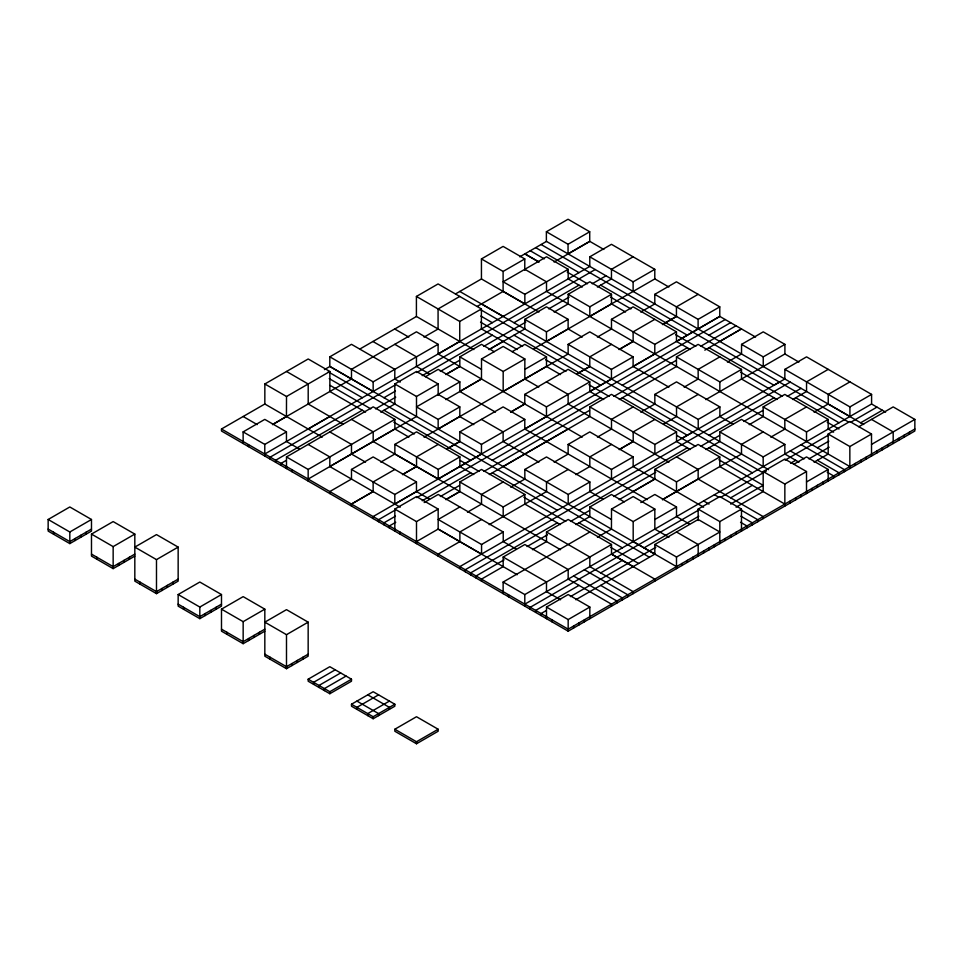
<?xml version="1.0" encoding="UTF-8"?>
<svg xmlns="http://www.w3.org/2000/svg" width="963" height="963" viewBox="0 0 963 963"><rect width="100%" height="100%" fill="white"/><g stroke="black" fill="none" stroke-linecap="round" stroke-linejoin="round"><path stroke-width="1.44" d="M793.765 464.298L806.513 456.931L828.18 469.45L828.18 481.055M322.208 437.118L264.837 404.003L264.849 383.984L308.196 358.982L329.864 371.489L329.864 391.508L365.543 412.104M473.844 349.569L416.413 316.466L416.413 296.448L438.081 283.941L481.404 308.954L481.404 328.973M455.499 293.932L481.44 278.945L481.44 258.927L503.107 246.408L524.775 258.927L524.775 270.362M48.15 519.49L69.818 506.971L91.485 519.49L91.485 531.095L69.818 543.601L48.15 531.095L48.15 519.49L69.818 531.997L91.485 519.49M589.838 266.39L373.126 391.459L329.815 366.434L329.815 356.828L351.483 344.321L394.818 369.335L394.782 378.953L400.211 382.082M863.679 424.502L546.382 241.364L546.382 231.758L568.05 219.239L589.717 231.758L589.717 241.364L568.05 253.871L568.05 244.265L589.717 231.758M360.174 348.847L394.649 328.973L408.781 337.11M858.767 426.765L893.183 406.904L914.85 419.411L914.85 431.015L568.17 631.174L221.478 431.015L221.478 429.004L264.837 404.003M324.435 369.599L329.852 366.47L676.495 566.629M394.758 329.009L416.425 316.502M519.767 256.82L546.515 241.388M264.849 383.984L286.517 396.491L329.864 371.489M459.748 296.448L438.069 308.954L438.081 328.973M481.44 258.927L503.107 271.434L524.775 258.927M243.145 443.522L243.121 431.893L264.789 419.387L286.456 431.893L286.456 441.499L299.445 449.011M91.485 529.096L69.818 541.603L48.15 529.096M351.519 378.989L272.481 424.611L286.444 416.485L286.517 396.491M424.021 337.098L438.093 329.009M477.154 306.427L503.204 291.392L524.871 303.899L524.835 294.305L503.168 281.798L546.515 256.784L568.182 269.303L568.182 278.909L582.242 287.034M554.086 262.02L589.813 241.388L603.837 249.477M134.82 556.108L113.153 568.627L91.485 556.108L91.485 534.092L113.153 521.585L134.82 534.092L134.82 581.134L156.488 593.641L178.155 581.134L178.155 547.104L156.488 534.597L134.82 547.104L156.488 559.611L178.155 547.104M459.736 341.48L459.736 321.461L481.404 308.954M264.777 456.017L264.789 444.4L286.456 431.893M264.777 454.006L373.175 391.484L373.15 381.842L438.117 344.321L416.449 331.814L351.483 369.335L351.483 378.941M524.835 294.305L568.182 269.303M589.789 266.426L589.789 256.82L611.457 244.313L654.792 269.327L654.792 278.933L533.478 348.955M308.16 429.017L329.828 416.51M438.045 354.023L459.712 341.504M91.485 534.092L113.153 546.611L134.82 534.092M380.746 412.128L394.83 403.991L394.83 383.972L416.498 371.465L438.165 383.972L438.165 395.408M378.543 394.589L395.107 385.019M416.774 372.512L595.242 269.52M378.579 394.601L270.194 457.136L270.194 459.134M362.293 410.226L275.611 460.266L275.611 462.264M383.96 397.719L395.432 391.098M422.191 375.642L492.298 335.172M513.989 322.677L578.992 285.156M286.493 468.548L286.493 456.931L373.211 406.843L394.878 419.362L394.878 428.968L408.854 437.106M425.429 376.726L438.177 369.371L459.845 381.878L459.845 391.484L495.439 412.128M459.796 366.446L445.773 374.535L459.808 366.47L459.833 356.864L481.5 344.357L494.236 351.712M489.084 349.569L524.811 328.949L524.787 319.343L546.454 306.836L568.122 319.343L568.122 328.949L582.17 337.134M554.158 312.036L568.17 303.911L568.158 294.293L589.825 281.786L611.493 294.293L611.493 303.899L625.517 312.012M633.124 256.82L611.457 269.327L611.457 278.933L597.409 287.034M286.131 460.446L281.027 463.396L281.027 465.394M395.745 397.165L375.57 408.854M440.356 371.417L459.447 360.391M483.691 346.391L525.786 322.124M548.729 308.87L569.121 297.11M592.233 283.76L606.076 275.767M489.108 349.521L503.131 341.42M134.82 554.11L113.153 566.617L91.485 554.11M308.16 479.056L416.498 416.51L416.498 396.479L438.165 383.972M445.845 399.633L481.476 378.989L481.512 358.97L503.18 346.463L524.847 358.97L524.847 378.989M308.16 481.055L308.16 469.45L394.878 419.362M459.845 381.878L416.485 406.892L438.153 419.411L459.82 406.892L459.82 416.51M512.087 351.712L524.835 344.345L546.503 356.864L546.503 366.47M524.787 319.343L546.454 331.85L568.122 319.343M568.158 294.293L589.825 306.812L611.493 294.293M589.789 256.82L633.124 281.834L654.792 269.327M308.136 444.425L329.828 456.931L329.828 466.549L394.878 428.968M459.796 391.484L481.464 378.977M568.122 328.949L546.454 341.456L546.454 331.85M611.493 303.899L589.825 316.418L589.825 306.812M481.512 358.97L503.18 371.477L524.847 358.97M351.483 469.45L373.15 456.931L416.473 481.945L416.473 491.563L394.806 504.07L394.806 494.464L351.483 469.45L351.483 479.056L329.815 491.551L329.815 493.562M380.818 462.132L394.842 454.03L394.89 444.376L416.558 431.869L459.881 456.883L459.881 466.501L473.7 474.542M524.835 369.371L546.503 356.864M503.18 371.477L503.18 391.496L568.158 353.963L568.122 344.369L589.789 331.862L633.112 356.876L633.112 366.482L668.876 387.126M597.397 337.074L611.493 328.973L611.457 319.343L633.124 306.836L676.459 331.85L676.459 341.456L690.363 349.449M640.744 312.048L654.828 303.923L654.78 294.341L676.447 281.822L719.77 306.848L719.77 316.454L589.838 391.508L589.789 381.854L568.122 369.347L524.787 394.373L524.787 403.979L510.799 412.08M438.057 429.053L459.724 416.546L473.772 424.635M481.416 404.015L546.418 366.458L560.502 374.571M178.155 579.136L156.488 591.643L134.82 579.136M424.081 437.142L481.536 404.039M178.155 594.544L199.823 582.037L221.49 594.544L221.49 606.148L199.823 618.655L178.155 606.148L178.155 594.544L199.823 607.051L221.49 594.544M394.818 469.45L373.138 481.945L373.15 491.563L351.483 504.058L351.483 506.069M438.225 444.376L416.546 456.883L416.558 466.501L402.45 474.615L416.51 466.537M459.82 441.511L446.82 449.023L459.833 441.523L459.796 431.893L503.119 406.892L524.787 419.399L524.787 429.004L647.268 499.604M611.457 344.369L589.777 356.876L589.789 366.482L576.813 373.981L589.801 366.47M654.792 319.343L633.124 331.85L633.124 341.456M698.115 294.341L676.435 306.848L676.447 316.454L662.412 324.555L676.483 316.418M351.459 504.058L373.126 491.551M510.739 412.104L524.751 404.015M633.052 341.468L619.028 349.569L633.088 341.492M394.806 494.464L416.473 481.945M394.89 444.376L438.213 469.402L459.881 456.883M459.796 431.893L481.464 444.4L524.787 419.399M524.823 429.004L546.49 416.498L546.454 406.88L589.789 381.854M568.122 344.369L611.445 369.383L633.112 356.876M611.457 319.343L654.792 344.357L676.459 331.85M654.78 294.341L698.103 319.355L719.77 306.848M633.052 366.494L654.72 353.975M676.483 341.444L719.782 316.406L755.57 337.062M221.49 604.15L199.823 616.657L178.155 604.15M394.89 453.994L438.213 479.008L481.524 454.042M264.825 631.174L243.158 643.681L221.49 631.174L221.49 609.158L243.158 596.639L264.825 609.158L264.825 656.188L286.493 668.695L308.16 656.188L308.16 622.158L286.493 609.651L264.825 622.158L286.493 634.677L308.16 622.158M394.83 531.095L394.83 509.078L416.498 496.571L438.165 509.078L438.165 529.096L517.191 574.73M395.119 510.125L378.543 519.695L378.543 521.693M416.786 497.618L595.23 394.589M725.199 319.535L595.254 394.625M395.432 516.204L383.96 522.825L383.96 524.823M422.203 500.748L470.642 472.785M492.31 460.278L600.647 397.719M708.949 335.172L730.616 322.653M622.339 385.236L687.341 347.715M424.177 502.554L438.201 494.452L503.228 531.985L503.228 541.591L516.168 549.103M459.808 491.551L445.785 499.641L459.845 491.575L459.833 481.969L481.5 469.45L524.859 494.476L524.859 504.082L560.346 524.57M503.143 466.525L589.813 416.498L589.801 406.88L611.469 394.373L676.544 431.93L676.544 441.536L690.327 449.516M676.471 366.494L676.471 356.888L698.139 344.381L741.51 369.395L741.51 379.001L777.009 399.476M395.757 522.271L389.377 525.942L389.377 527.953M440.368 496.511L459.483 485.472M589.488 410.419L483.932 471.413M714.365 338.29L736.033 325.783M613.913 396.371L676.195 360.403M700.595 346.331L714.438 338.338M719.782 341.42L741.45 328.913L704.808 350.147M489.348 474.542L568.182 429.041M619.329 399.501L676.52 366.47M221.49 609.158L243.158 621.665L264.825 609.158M394.83 509.078L416.498 521.585L438.165 509.078M459.869 506.959L438.201 519.478L481.56 544.492L503.228 531.985M503.192 481.969L481.5 494.476L481.524 504.082L467.476 512.172M510.763 487.182L524.847 479.056L524.835 469.463L546.503 456.956L589.862 481.969L589.862 491.575L602.838 499.063M568.134 454.03L568.134 444.425L589.801 431.906L633.16 456.931L633.16 466.537L654.84 479.056L619.149 499.653M633.173 406.904L611.469 419.387L611.505 429.029L597.445 437.106M640.744 412.14L654.84 404.015L654.852 394.397L676.52 381.89L719.879 406.904L719.879 416.51L732.879 424.021M719.843 356.888L698.139 369.395L698.175 379.001L684.163 387.126M727.426 362.1L741.51 353.963L741.57 344.369L763.238 331.85L784.905 344.369L784.905 353.975L705.831 399.633M264.825 629.164L243.158 641.683L221.49 629.164M416.498 541.603L438.165 529.084L481.56 554.098L481.56 544.492M554.17 462.156L568.182 454.042M481.56 519.478L459.869 531.985L459.893 541.591L438.165 554.098L438.165 556.108M459.833 481.969L503.192 506.983L524.859 494.476M568.194 469.463L546.503 481.969L546.527 491.575L489.144 524.679M611.493 444.425L589.801 456.931L589.825 466.537L575.838 474.651M654.876 419.423L633.173 431.93L633.209 441.536L619.161 449.613L633.136 441.511M698.211 394.397L676.52 406.904L676.544 416.51L663.483 424.021M676.471 356.888L719.843 381.902L741.51 369.395M741.57 344.369L763.238 356.876L784.905 344.369M524.835 469.463L568.194 494.476L589.862 481.969M568.134 444.425L611.493 469.438L633.16 456.931M589.801 406.88L654.876 444.437L676.544 431.93M654.852 394.397L698.211 419.411L719.879 406.904M459.82 568.615L459.833 566.617L784.833 378.977L784.881 369.371L806.549 356.864L871.587 394.397L871.587 404.003L885.599 412.128M681.9 438.406L692.734 432.146M779.416 382.106L773.999 385.236L709.009 347.715M308.16 654.19L286.493 666.697L264.825 654.19M790.25 382.106L465.237 569.747L465.237 571.745M557.324 522.837L470.654 572.877L470.654 574.875M579.004 510.33L687.329 447.771M709.033 435.288L774.035 397.767M481.5 581.134L481.488 579.124L503.168 566.617L503.168 557.035L524.835 544.516L568.182 569.518L568.17 579.124L611.481 604.162L611.481 606.16M532.467 549.704L546.503 541.603L546.503 531.997L568.17 519.478L611.505 544.504L611.505 554.11L654.828 579.136L654.828 581.134M575.994 524.57L589.838 516.577L589.777 507.007L611.445 494.501L624.193 501.855M633.185 491.503L654.852 478.996L654.828 469.366L698.127 444.449L719.794 456.956L719.794 466.561L784.845 504.07M705.975 449.516L719.83 441.536L719.818 431.906L741.486 419.399L784.845 444.412L784.845 454.018L798.929 462.168M749.214 424.683L763.214 416.522L763.141 406.928L784.809 394.409L828.18 419.435L828.18 429.041L833.597 432.146M828.216 369.371L806.549 381.878L806.549 391.496L792.657 399.476M504.118 559.816L476.071 575.994L476.071 578.005M527.062 546.563L547.453 534.79M570.578 521.44L589.512 510.51M613.732 496.523L655.767 472.255M700.558 446.399L719.554 435.469M743.773 421.481L762.889 410.455M787.24 396.347L801.084 388.354M308.16 679.204L329.828 666.697L351.495 679.204L351.495 681.214L329.828 693.721L308.16 681.214L308.16 679.204L329.828 691.723L351.495 679.204M611.445 529.132L611.505 509.078L633.173 496.571L654.84 509.078L654.84 529.108L668.924 537.222M335.244 669.827L313.577 682.334L313.577 684.332M340.661 672.956L318.994 685.463L318.994 687.462M503.131 593.665L503.131 582.049L589.838 531.997M640.816 502.566L654.84 494.476L676.508 506.983L676.508 516.589L689.508 524.089M654.828 469.366L676.495 481.873L719.794 456.956M763.178 431.906L741.486 444.412L741.51 454.018M806.513 406.928L784.809 419.435L784.845 429.041M849.92 381.89L828.216 394.397L828.252 404.003L849.92 416.51L849.92 406.904L871.587 394.397M346.078 676.074L324.411 688.593L324.411 690.591M662.496 499.604L698.163 478.972M597.421 537.222L611.505 529.096M662.46 499.665L741.498 454.042M770.809 437.154L784.893 429.089M814.084 412.128L828.18 404.003M611.505 509.078L633.173 521.585L654.84 509.078M503.131 582.049L524.799 594.556L611.505 544.504M654.84 519.49L676.508 506.983M719.818 431.906L763.178 456.919L784.845 444.412M763.141 406.928L806.513 431.942L828.18 419.435M351.495 704.23L373.163 691.723L394.83 704.23L394.83 706.228L373.163 718.735L351.495 706.228L351.495 704.23L373.163 716.737L394.83 704.23M524.799 604.162L871.587 404.003M698.151 520.526L698.151 509.09L719.818 496.583L741.486 509.09L741.486 531.107M736.081 507.2L763.178 491.563L763.178 471.545L784.845 459.038L806.513 471.545L806.513 493.562M814.096 462.168L828.18 454.03L828.18 434.024L849.848 421.505L871.515 434.024L871.515 456.041M378.579 694.841L356.912 707.36L356.912 709.358M698.5 510.149L530.252 607.28L530.252 609.278M720.926 497.197L766.404 470.943M785.158 460.109L828.493 435.095M850.919 422.143L876.932 407.132M579.004 585.384L535.669 610.41L535.669 612.408M600.671 572.877L622.339 560.37M644.006 547.863L698.813 516.216M730.676 497.811L752.344 485.304M790.575 463.227L795.679 460.29M817.346 447.783L828.818 441.162M860.681 422.769L882.349 410.25M546.503 618.667L546.503 607.051L568.17 594.544L589.838 607.051L589.813 618.679M654.828 544.504L698.175 519.478L719.843 531.997L676.495 557.011L654.828 544.504L654.828 554.11M389.413 701.1L367.746 713.607L367.746 715.605M546.19 610.59L541.086 613.539L541.086 615.538M570.397 596.615L655.803 547.309M730.676 504.07L763.153 485.328L718.867 459.748M808.92 458.894L829.131 447.229M575.79 599.744L654.864 554.098L633.197 541.591L633.173 521.585M698.151 509.09L719.818 521.597L741.486 509.09M784.845 506.081L784.845 484.052L806.513 471.545M828.18 434.024L849.848 446.531L871.515 434.024M546.503 607.051L568.17 619.558L589.838 607.051M806.513 481.957L828.18 469.45M871.515 444.425L914.85 419.411M394.83 729.244L416.498 716.737L438.165 729.244L438.165 731.242L416.498 743.761L394.83 731.242L394.83 729.244L416.498 741.751L438.165 729.244M914.85 429.017L568.17 629.176L221.478 429.004M654.828 278.909L668.852 287.01M784.893 353.975L798.905 362.076M546.382 231.758L568.05 244.265M784.881 369.371L849.92 406.904M871.515 419.411L893.183 431.918L893.183 443.522M541.098 244.506L848.752 422.143M535.681 247.635L579.004 272.649M600.659 285.156L687.317 335.184M795.667 397.743L839.014 422.769M530.264 250.765L544.276 258.866M567.207 272.096L587.418 283.76M610.542 297.11L630.934 308.894M675.52 334.63L695.78 346.331M740.547 372.175L782.425 396.347M827.217 422.215L839.002 429.017M524.835 269.291L546.515 281.81L546.515 291.416L849.848 466.549M801.096 444.653L844.431 469.667L844.431 471.677M817.346 460.29L839.014 472.797L839.014 474.795M790.262 450.901L804.105 458.894M827.229 472.243L833.597 475.927L833.597 477.925M481.44 278.945L538.919 312.036M481.536 303.899L503.204 316.406M459.772 291.452L768.594 469.667M763.178 471.545L784.845 484.052M481.163 310.002L763.153 472.821M480.85 316.069L492.322 322.689M513.977 335.196L600.635 385.224M622.339 397.755L687.317 435.276M708.997 447.783L752.332 472.809M480.537 322.148L522.584 346.415M545.527 359.668L565.919 371.441M588.85 384.682L609.098 396.371M676.796 435.457L695.743 446.399M481.464 328.913L517.167 349.545M589.813 391.472L603.681 399.501M416.413 296.448L459.736 321.461M546.454 381.854L568.122 394.373L568.122 403.979L668.912 462.156M676.495 456.847L698.127 469.463M524.751 378.965L538.762 387.066M714.426 494.693L718.759 497.197M741.185 510.149L757.749 519.719L757.749 521.717M740.86 516.216L752.332 522.849L752.332 524.847M459.833 356.864L481.5 369.371M524.787 394.373L546.454 406.88M703.592 500.941L709.009 504.07M740.547 522.295L746.915 525.967L746.915 527.977M654.828 478.972L703.592 507.2M582.194 437.13L438.093 353.951L438.117 344.321M394.782 344.333L416.449 356.84L416.449 366.446L429.462 373.945M372.922 341.492L387.006 349.581M438.153 394.385L459.82 406.892M481.452 419.399L503.131 431.893L503.119 441.511L538.871 462.156M676.495 531.985L698.175 544.504L698.175 556.108M394.83 383.972L416.498 396.479M329.815 356.828L373.15 381.842M589.777 507.007L611.445 519.514M649.447 557.228L328.251 371.814M329.214 378.615L362.341 397.743M383.996 410.25L470.654 460.278M492.346 472.797L557.336 510.318M579.004 522.837L622.339 547.851M638.613 563.475L610.554 547.309M330.165 385.417L370.755 408.854M393.879 422.203L414.271 433.976M460.133 460.458L479.117 471.413M523.884 497.269L565.763 521.44M611.529 554.098L633.197 566.605M286.517 371.477L308.196 384.008L308.196 404.015L342.792 423.985M351.495 419.387L373.211 431.869L373.163 441.499L560.526 549.692M546.503 531.997L589.838 557.011L589.838 566.617L633.16 591.643L633.148 593.653M584.421 569.747L627.732 594.785L627.732 596.783M600.647 585.396L622.315 597.903L622.315 599.913M329.803 431.918L351.495 444.4L351.471 454.03M573.587 576.006L616.898 601.032L616.898 603.043M351.471 454.042L365.519 462.132M416.461 491.551L429.474 499.051M503.168 557.035L546.515 582.025L546.466 591.655L560.586 599.768M243.145 416.498L257.193 424.611M329.803 466.549L400.211 507.188M243.121 431.893L264.789 444.4M286.493 456.931L308.16 469.45M367.746 694.841L389.413 707.36L389.413 709.358M356.912 701.1L378.579 713.607L378.579 715.605M909.433 432.146L909.433 434.144M904.016 435.276L904.016 437.274M898.599 438.394L898.599 440.404M887.766 444.653L887.766 446.651M882.349 447.783L882.349 449.781M876.932 450.901L876.932 452.911M866.098 457.16L866.098 459.158M860.681 460.29L860.681 462.288M855.264 463.42L855.264 465.418M849.848 446.531L849.848 468.548M822.763 482.186L822.763 484.184M817.346 485.304L817.346 487.314M811.929 488.434L811.929 490.432M806.513 431.942L806.513 441.548M801.096 494.693L801.096 496.691M795.679 497.823L795.679 499.821M790.262 500.941L790.262 502.951M763.238 356.876L763.238 366.482M763.178 456.919L763.178 466.537M763.165 518.588L763.178 516.589L698.151 479.068L698.163 469.366M736.069 532.238L736.069 534.236M730.652 535.356L730.652 537.366M725.235 538.486L725.235 540.484M719.843 381.902L719.843 391.508M719.818 521.597L719.818 543.614M714.426 544.733L714.426 546.731M709.009 547.851L709.009 549.861M703.592 550.98L703.592 552.991M698.103 319.355L698.103 328.961M698.211 419.411L698.211 429.029M692.746 557.24L692.746 559.238M687.329 560.358L687.329 562.368M681.912 563.487L681.912 565.498M676.495 481.873L676.495 491.479M676.495 557.011L676.495 568.627M654.792 344.357L654.792 353.963M654.876 444.437L654.876 454.042M633.124 281.834L633.124 291.44M611.445 369.383L611.445 378.989L373.126 516.565L373.126 518.563M611.493 469.438L611.493 479.044M584.421 619.787L584.421 621.785M579.004 622.917L579.004 624.915M573.587 626.046L573.587 628.045M568.194 494.476L568.194 504.094M568.17 619.558L568.17 631.174M551.919 619.787L551.919 621.785M524.799 594.556L524.799 606.172M508.548 594.785L508.548 596.783M503.107 271.434L503.107 291.452M503.192 506.983L503.192 516.589M481.464 444.4L481.464 454.018M438.153 419.411L438.153 429.017M438.213 469.402L438.213 479.008M416.498 521.585L416.498 543.601M416.498 741.751L416.498 743.761M400.247 532.226L400.247 534.224M373.163 716.737L373.163 718.735M329.828 691.723L329.828 693.721M302.743 657.32L302.743 659.318M297.326 660.437L297.326 662.448M291.909 469.667L291.909 471.677M291.909 663.567L291.909 665.577M286.493 634.677L286.493 668.695M270.242 657.32L270.242 659.318M259.408 632.294L259.408 634.304M253.991 635.424L253.991 637.422M248.538 444.629L248.538 446.627M248.574 638.553L248.574 640.551M243.158 621.665L243.158 643.681M226.907 632.294L226.907 634.304M216.073 607.28L216.073 609.278M210.656 610.41L210.656 612.408M205.239 613.527L205.239 615.538M199.823 607.051L199.823 618.655M183.572 607.28L183.572 609.278M172.738 582.254L172.738 584.264M167.321 585.384L167.321 587.382M161.904 588.513L161.904 590.512M156.488 559.611L156.488 593.641M140.237 582.254L140.237 584.264M129.403 557.24L129.403 559.238M123.986 560.37L123.986 562.368M118.569 563.499L118.569 565.498M113.153 546.611L113.153 568.627M96.902 557.24L96.902 559.238M86.068 532.214L86.068 534.224M80.651 535.344L80.651 537.354M75.234 538.473L75.234 540.472M69.818 531.997L69.818 543.601M53.567 532.214L53.567 534.224M538.895 261.972L524.871 253.883L538.859 261.984"/></g></svg>
